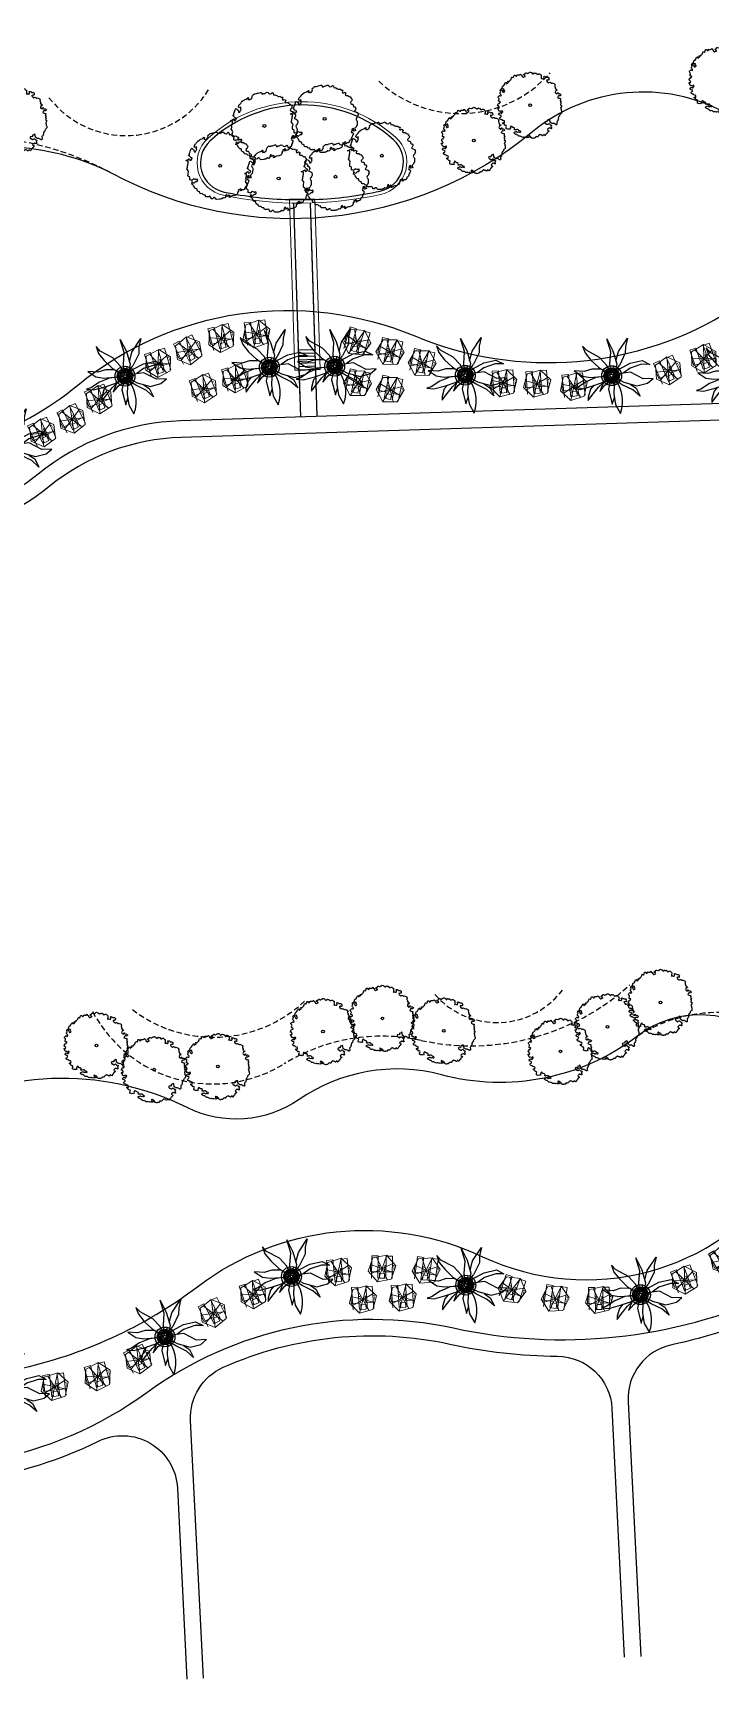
# Model space of a CAD drawing. Extents: x 309418 to 1212698, y 3438380 to 6877191.
# Drawn here: x 606362.2 to 606423.6, y 3438453.3 to 3438602.7 of the extents above; entities that cross this region are included whole.
import ezdxf

# ---------------------------------------------------------------- set-up
doc = ezdxf.new("R2010")
doc.units = 0
doc.header["$MEASUREMENT"] = 0
doc.set_wipeout_variables(frame=1)
doc.linetypes.add('DASHED', pattern=[0.75, 0.5, -0.25])
for name, color, linetype in [('Draft _ Lines', 20, 'Continuous'), ('DRAFT LINES', 32, 'Continuous'), ('DRAFT-LINES', 10, 'Continuous'), ('LA-FLOWERING-TREE', 221, 'Continuous'), ('LA-HARD-PAVE-HATCH-MARBLE-TYPE (PV - MT-BG-01-AN - RA- ∅ - 01)', 227, 'Continuous'), ('LA-HARD-PAVE-HATCH-WOOD-TYPE( PV - WO-DW-01-∅ - ∅-∅ - 04)', 17, 'Continuous'), ('LA-HARD-PAVE-LINE-01', 30, 'Continuous'), ('LA-LANDSCAPE BASE', 140, 'Continuous'), ('LA-PLNT-PALMS', 251, 'Continuous'), ('LA-PLNT-TREE-TRUNK', 52, 'Continuous'), ('Tree-Delonix regia', 71, 'Continuous')]:
    doc.layers.add(name, color=color, linetype=linetype)
for name, color, linetype, lineweight in [('HW-LA-SF-LOUNGE CHAIRS', 215, 'Continuous', 0), ('L-CON-SF-CABANA', 215, 'Continuous', 0), ('LA-HARD-WALL', 71, 'Continuous', 20)]:
    doc.layers.add(name, color=color, linetype=linetype, lineweight=lineweight)

# ---------------------------------------------------------------- blocks, each defined once
blk = doc.blocks.new('FTR-6')
blk.add_lwpolyline([(-2.44, -1.83), (-2.43, -1.75), (-2.41, -1.68), (-2.47, -1.62), (-2.65, -1.6), (-2.71, -1.51), (-2.66, -1.44), (-2.65, -1.36), (-2.62, -1.29), (-2.73, -1.25), (-2.79, -1.17), (-2.92, -1.05), (-2.89, -0.97), (-2.84, -0.9), (-2.91, -0.84), (-2.95, -0.76), (-2.94, -0.69), (-2.95, -0.61), (-3.03, -0.55), (-3.07, -0.46), (-3.05, -0.39), (-3, -0.32), (-3.04, -0.24), (-3.07, -0.16), (-3.06, -0.08), (-3, -0.01), (-2.97, 0.06), (-3.05, 0.15), (-3.06, 0.23), (-3.01, 0.3), (-2.99, 0.45), (-2.96, 0.52), (-2.97, 0.6), (-3, 0.68), (-2.84, 0.76), (-2.83, 0.84), (-2.81, 0.76), (-2.84, 0.68), (-2.77, 0.6), (-2.7, 0.59), (-2.61, 0.6), (-2.55, 0.57), (-2.48, 0.51), (-2.39, 0.52), (-2.31, 0.59), (-2.35, 0.67), (-2.44, 0.68), (-2.43, 0.76), (-2.52, 0.8), (-2.51, 0.87), (-2.59, 0.91), (-2.67, 0.89), (-2.74, 0.9), (-2.74, 0.98), (-2.81, 1.01), (-2.84, 1.09), (-2.77, 1.16), (-2.69, 1.23), (-2.67, 1.3), (-2.71, 1.39), (-2.68, 1.46), (-2.6, 1.52), (-2.54, 1.59), (-2.38, 1.68), (-2.34, 1.75), (-2.31, 1.97), (-2.24, 1.99), (-2.16, 2.03), (-2.1, 2.1), (-2.02, 2.14), (-1.94, 2.21), (-1.86, 2.25), (-1.78, 2.32), (-1.72, 2.38), (-1.8, 2.47), (-1.86, 2.53), (-1.77, 2.52), (-1.69, 2.48), (-1.51, 2.46), (-1.53, 2.36), (-1.57, 2.29), (-1.49, 2.25), (-1.42, 2.24), (-1.34, 2.26), (-1.26, 2.3), (-1.32, 2.38), (-1.32, 2.46), (-1.32, 2.54), (-1.3, 2.61), (-1.36, 2.67), (-1.21, 2.7), (-1.13, 2.77), (-1.06, 2.79), (-0.98, 2.83), (-0.89, 2.87), (-0.73, 2.95), (-0.66, 2.94), (-0.64, 2.86), (-0.65, 2.78), (-0.64, 2.71), (-0.73, 2.56), (-0.65, 2.48), (-0.57, 2.52), (-0.5, 2.53), (-0.43, 2.53), (-0.37, 2.67), (-0.3, 2.66), (-0.28, 2.74), (-0.41, 2.8), (-0.42, 2.88), (-0.26, 2.97), (-0.19, 2.98), (-0.12, 2.97), (-0.05, 2.99), (0.02, 2.98), (0.1, 3), (0.19, 3.01), (0.33, 2.99), (0.4, 2.96), (0.47, 2.95), (0.6, 2.88), (0.82, 2.85), (0.82, 2.77), (0.68, 2.74), (0.74, 2.68), (0.77, 2.6), (0.85, 2.59), (0.94, 2.55), (1.03, 2.59), (1.11, 2.61), (1.15, 2.68), (1.23, 2.7), (1.3, 2.69), (1.37, 2.7), (1.46, 2.69), (1.52, 2.63), (1.6, 2.57), (1.67, 2.54), (1.74, 2.48), (1.94, 2.37), (2, 2.31), (1.97, 2.24), (1.93, 2.17), (2.01, 2.11), (2.08, 2.1), (2.14, 2.04), (2.21, 2.01), (2.28, 2), (2.35, 1.96), (2.41, 1.88), (2.38, 1.8), (2.39, 1.73), (2.45, 1.64), (2.54, 1.6), (2.68, 1.59), (2.69, 1.51), (2.6, 1.37), (2.68, 1.3), (2.72, 1.22), (2.77, 1.06), (2.78, 0.98), (2.84, 0.92), (2.93, 0.86), (2.92, 0.79), (2.96, 0.7), (3.02, 0.62), (2.94, 0.58), (2.87, 0.56), (2.82, 0.47), (2.9, 0.4), (2.97, 0.4), (3.03, 0.29), (2.99, 0.21), (2.91, 0.22), (2.85, 0.15), (2.86, 0.08), (2.99, -0.04), (3, -0.2), (3.05, -0.28), (3.03, -0.43), (3.03, -0.51), (2.99, -0.58), (2.91, -0.62), (2.84, -0.64), (2.77, -0.63), (2.69, -0.65), (2.63, -0.74), (2.65, -0.82), (2.73, -0.91), (2.72, -0.98), (2.7, -1.06), (2.62, -1.07), (2.65, -1.15), (2.71, -1.24), (2.68, -1.31), (2.62, -1.38), (2.54, -1.42), (2.47, -1.44), (2.4, -1.43), (2.39, -1.5), (2.43, -1.58), (2.48, -1.74), (2.45, -1.82), (2.41, -1.89), (2.35, -1.96), (2.27, -1.97), (2.2, -2.02), (2.12, -2.03), (2.05, -2.02), (1.97, -2.06), (1.93, -2.13), (1.92, -2.21), (1.89, -2.28), (1.83, -2.35), (1.67, -2.49), (1.51, -2.57), (1.44, -2.58), (1.35, -2.57), (1.28, -2.59), (1.23, -2.66), (1.21, -2.73), (1.13, -2.77), (1.09, -2.69), (0.99, -2.63), (1.06, -2.59), (1.21, -2.55), (1.17, -2.47), (1.08, -2.44), (1.01, -2.48), (0.91, -2.54), (0.83, -2.56), (0.81, -2.63), (0.87, -2.69), (0.86, -2.77), (0.82, -2.84), (0.74, -2.85), (0.67, -2.89), (0.52, -2.93), (0.44, -2.99), (0.36, -3.03), (0.29, -3.02), (0.2, -2.99), (0.13, -3.03), (-0.02, -3.06), (-0.09, -3.05), (-0.15, -2.99), (-0.24, -2.96), (-0.31, -2.97), (-0.34, -2.89), (-0.27, -2.9), (-0.19, -2.89), (-0.18, -2.81), (-0.25, -2.78), (-0.39, -2.76), (-0.46, -2.72), (-0.45, -2.8), (-0.53, -2.82), (-0.59, -2.78), (-0.64, -2.85), (-0.72, -2.9), (-0.79, -2.91), (-0.86, -2.9), (-0.93, -2.87), (-1, -2.86), (-1.07, -2.82), (-1.13, -2.74), (-1.21, -2.7), (-1.28, -2.67), (-1.42, -2.65), (-1.49, -2.62), (-1.41, -2.57), (-1.34, -2.56), (-1.36, -2.45), (-1.52, -2.43), (-1.54, -2.35), (-1.47, -2.34), (-1.44, -2.26), (-1.51, -2.23), (-1.58, -2.25), (-1.64, -2.31), (-1.79, -2.35), (-1.86, -2.31), (-1.89, -2.23), (-2.03, -2.21), (-2.09, -2.18), (-2.16, -2.12), (-2.22, -2.09), (-2.42, -1.91), (-2.43, -1.88)], close=True)
blk.add_circle((0, 0), 0.13)
blk = doc.blocks.new('Lounge 1')
at = {"lineweight": 13, "extrusion": (0, 0, -1)}
blk.add_line((0.41, 1.44), (0.41, 0.86), dxfattribs=at)
blk.add_wipeout([(0.29, 0.86), (0.29, 0), (-0.29, 0), (-0.29, 0.86), (-0.41, 0.86), (-0.41, 1.44), (-0.29, 1.44), (-0.29, 2.03), (0.29, 2.03), (0.29, 1.44), (0.41, 1.44), (0.41, 0.86)])
at = {"extrusion": (0, 0, -1)}
for p, q in [((-0.29, 2.03), (-0.29, 0)), ((0.29, 2.03), (0.29, 0)), ((0.29, 0), (-0.29, 0))]:
    blk.add_line(p, q, dxfattribs=at)
at = {"lineweight": 13, "extrusion": (0, 0, -1)}
for p, q in [((-0.29, 1.44), (-0.41, 1.44)), ((-0.41, 1.44), (-0.41, 0.86)), ((-0.29, 0.86), (-0.41, 0.86)), ((0.41, 1.44), (0.29, 1.44)), ((0.41, 0.86), (0.29, 0.86))]:
    blk.add_line(p, q, dxfattribs=at)
blk.add_lwpolyline([(0.29, 1.44), (-0.29, 1.44)])
blk = doc.blocks.new('umbrella')
blk.add_lwpolyline([(-0.33, 1.24), (-1.23, 0.33), (-0.9, -0.9), (0.34, -1.23), (1.24, -0.33), (0.91, 0.91)], close=True)
for points in [[(1.07, 0.29), (-1.06, -0.28)], [(0.33, -1.23), (-0.33, 1.23)]]:
    blk.add_lwpolyline(points)
at = {"layer": 'L-CON-SF-CABANA', "extrusion": (0, 0, -1)}
for p, q in [((-0.99, 0.57), (1, -0.57)), ((0.57, 1), (-0.57, -0.99))]:
    blk.add_line(p, q, dxfattribs=at)
blk = doc.blocks.new('LA-SIDE TABLE-0')
at = {"layer": 'HW-LA-SF-LOUNGE CHAIRS'}
blk.add_lwpolyline([(-0.16, 0.16), (0.16, -0.16), (-0.15, -0.48), (-0.48, -0.17)], close=True, dxfattribs=at)
blk = doc.blocks.new('*U267')
at = {"layer": 'HW-LA-SF-LOUNGE CHAIRS', "rotation": 53.59484476601539}
blk.add_blockref('Lounge 1', (1.32, -0.16), dxfattribs=at)
blk.add_blockref('Lounge 1', (0.55, -1.21), dxfattribs=at)
at = {"rotation": 97.80511660515354}
blk.add_blockref('LA-SIDE TABLE-0', (-0.7, 0.52), dxfattribs=at)
at = {"layer": 'HW-LA-SF-LOUNGE CHAIRS', "rotation": 57.1038380438345}
blk.add_blockref('umbrella', (0.01, 0), dxfattribs=at)
blk = doc.blocks.new('*U268')
at = {"layer": 'HW-LA-SF-LOUNGE CHAIRS', "rotation": 51.35797309854113}
blk.add_blockref('Lounge 1', (1.31, -0.21), dxfattribs=at)
blk.add_blockref('Lounge 1', (0.5, -1.23), dxfattribs=at)
at = {"rotation": 95.5682449376793}
blk.add_blockref('LA-SIDE TABLE-0', (-0.68, 0.55), dxfattribs=at)
at = {"layer": 'HW-LA-SF-LOUNGE CHAIRS', "rotation": 54.86696637636026}
blk.add_blockref('umbrella', (0.01, 0), dxfattribs=at)
blk = doc.blocks.new('*U269')
at = {"layer": 'HW-LA-SF-LOUNGE CHAIRS', "rotation": 56.73435754728709}
blk.add_blockref('Lounge 1', (1.32, -0.09), dxfattribs=at)
blk.add_blockref('Lounge 1', (0.61, -1.18), dxfattribs=at)
at = {"rotation": 100.9446293864252}
blk.add_blockref('LA-SIDE TABLE-0', (-0.73, 0.48), dxfattribs=at)
at = {"layer": 'HW-LA-SF-LOUNGE CHAIRS', "rotation": 60.24335082510621}
blk.add_blockref('umbrella', (0.01, 0), dxfattribs=at)
blk = doc.blocks.new('*U270')
at = {"layer": 'HW-LA-SF-LOUNGE CHAIRS', "rotation": 61.66983736437344}
blk.add_blockref('Lounge 1', (1.33, 0.03), dxfattribs=at)
blk.add_blockref('Lounge 1', (0.71, -1.12), dxfattribs=at)
at = {"rotation": 105.8801092035116}
blk.add_blockref('LA-SIDE TABLE-0', (-0.77, 0.42), dxfattribs=at)
at = {"layer": 'HW-LA-SF-LOUNGE CHAIRS', "rotation": 65.17883064219255}
blk.add_blockref('umbrella', (0.01, 0), dxfattribs=at)
blk = doc.blocks.new('*U271')
at = {"layer": 'HW-LA-SF-LOUNGE CHAIRS', "rotation": 63.49016485202517}
blk.add_blockref('Lounge 1', (1.33, 0.07), dxfattribs=at)
blk.add_blockref('Lounge 1', (0.74, -1.1), dxfattribs=at)
at = {"rotation": 107.7004366911633}
blk.add_blockref('LA-SIDE TABLE-0', (-0.78, 0.39), dxfattribs=at)
at = {"layer": 'HW-LA-SF-LOUNGE CHAIRS', "rotation": 66.99915812984428}
blk.add_blockref('umbrella', (0.01, 0), dxfattribs=at)
blk = doc.blocks.new('*U273')
at = {"layer": 'HW-LA-SF-LOUNGE CHAIRS', "rotation": 61.23526839938717}
blk.add_blockref('Lounge 1', (1.33, 0.02), dxfattribs=at)
blk.add_blockref('Lounge 1', (0.7, -1.12), dxfattribs=at)
at = {"rotation": 105.4455402385253}
blk.add_blockref('LA-SIDE TABLE-0', (-0.77, 0.42), dxfattribs=at)
at = {"layer": 'HW-LA-SF-LOUNGE CHAIRS', "rotation": 64.7442616772063}
blk.add_blockref('umbrella', (0.01, 0), dxfattribs=at)
blk = doc.blocks.new('*U272')
at = {"layer": 'HW-LA-SF-LOUNGE CHAIRS', "rotation": 70.16762963516321}
blk.add_blockref('Lounge 1', (1.31, 0.22), dxfattribs=at)
blk.add_blockref('Lounge 1', (0.87, -1), dxfattribs=at)
at = {"rotation": 114.3779014743014}
blk.add_blockref('LA-SIDE TABLE-0', (-0.82, 0.3), dxfattribs=at)
at = {"layer": 'HW-LA-SF-LOUNGE CHAIRS', "rotation": 73.67662291298232}
blk.add_blockref('umbrella', (0.01, 0), dxfattribs=at)
blk = doc.blocks.new('*U274')
at = {"layer": 'HW-LA-SF-LOUNGE CHAIRS', "rotation": 56.74216392193667}
blk.add_blockref('Lounge 1', (1.32, -0.09), dxfattribs=at)
blk.add_blockref('Lounge 1', (0.61, -1.18), dxfattribs=at)
at = {"rotation": 100.9524357610748}
blk.add_blockref('LA-SIDE TABLE-0', (-0.73, 0.48), dxfattribs=at)
at = {"layer": 'HW-LA-SF-LOUNGE CHAIRS', "rotation": 60.25115719975578}
blk.add_blockref('umbrella', (0.01, 0), dxfattribs=at)
blk = doc.blocks.new('*U278')
at = {"layer": 'HW-LA-SF-LOUNGE CHAIRS', "rotation": 90.84850416268476}
blk.add_blockref('Lounge 1', (1.15, 0.67), dxfattribs=at)
blk.add_blockref('Lounge 1', (1.16, -0.63), dxfattribs=at)
at = {"rotation": 135.0587760018229}
blk.add_blockref('LA-SIDE TABLE-0', (-0.87, -0.01), dxfattribs=at)
at = {"layer": 'HW-LA-SF-LOUNGE CHAIRS', "rotation": 94.35749744050388}
blk.add_blockref('umbrella', (0.01, 0), dxfattribs=at)
blk = doc.blocks.new('*U277')
at = {"layer": 'HW-LA-SF-LOUNGE CHAIRS', "rotation": 90.88965004571286}
blk.add_blockref('Lounge 1', (1.15, 0.67), dxfattribs=at)
blk.add_blockref('Lounge 1', (1.17, -0.63), dxfattribs=at)
at = {"rotation": 135.099921884851}
blk.add_blockref('LA-SIDE TABLE-0', (-0.87, -0.01), dxfattribs=at)
at = {"layer": 'HW-LA-SF-LOUNGE CHAIRS', "rotation": 94.39864332353199}
blk.add_blockref('umbrella', (0.01, 0), dxfattribs=at)
blk = doc.blocks.new('*U275')
at = {"layer": 'HW-LA-SF-LOUNGE CHAIRS', "rotation": 95.20408757982135}
blk.add_blockref('Lounge 1', (1.09, 0.75), dxfattribs=at)
blk.add_blockref('Lounge 1', (1.21, -0.54), dxfattribs=at)
at = {"rotation": 139.4143594189595}
blk.add_blockref('LA-SIDE TABLE-0', (-0.87, -0.08), dxfattribs=at)
at = {"layer": 'HW-LA-SF-LOUNGE CHAIRS', "rotation": 98.71308085764045}
blk.add_blockref('umbrella', (0.01, 0), dxfattribs=at)
blk = doc.blocks.new('*U276')
at = {"layer": 'HW-LA-SF-LOUNGE CHAIRS', "rotation": 90.73919436699884}
blk.add_blockref('Lounge 1', (1.15, 0.67), dxfattribs=at)
blk.add_blockref('Lounge 1', (1.16, -0.63), dxfattribs=at)
at = {"rotation": 134.949466206137}
blk.add_blockref('LA-SIDE TABLE-0', (-0.87, -0.01), dxfattribs=at)
at = {"layer": 'HW-LA-SF-LOUNGE CHAIRS', "rotation": 94.24818764481796}
blk.add_blockref('umbrella', (0.01, 0), dxfattribs=at)
blk = doc.blocks.new('*U279')
at = {"layer": 'HW-LA-SF-LOUNGE CHAIRS', "rotation": 74.51047765988505}
blk.add_blockref('Lounge 1', (1.29, 0.32), dxfattribs=at)
blk.add_blockref('Lounge 1', (0.94, -0.93), dxfattribs=at)
at = {"rotation": 118.7207494990232}
blk.add_blockref('LA-SIDE TABLE-0', (-0.84, 0.24), dxfattribs=at)
at = {"layer": 'HW-LA-SF-LOUNGE CHAIRS', "rotation": 78.01947093770416}
blk.add_blockref('umbrella', (0.01, 0), dxfattribs=at)
blk = doc.blocks.new('*U280')
at = {"layer": 'HW-LA-SF-LOUNGE CHAIRS', "rotation": 74.49297196965416}
blk.add_blockref('Lounge 1', (1.29, 0.32), dxfattribs=at)
blk.add_blockref('Lounge 1', (0.94, -0.93), dxfattribs=at)
at = {"rotation": 118.7032438087923}
blk.add_blockref('LA-SIDE TABLE-0', (-0.84, 0.24), dxfattribs=at)
at = {"layer": 'HW-LA-SF-LOUNGE CHAIRS', "rotation": 78.0019652474733}
blk.add_blockref('umbrella', (0.01, 0), dxfattribs=at)
blk = doc.blocks.new('*U281')
at = {"layer": 'HW-LA-SF-LOUNGE CHAIRS', "rotation": 72.35364829231426}
blk.add_blockref('Lounge 1', (1.3, 0.27), dxfattribs=at)
blk.add_blockref('Lounge 1', (0.9, -0.97), dxfattribs=at)
at = {"rotation": 116.5639201314524}
blk.add_blockref('LA-SIDE TABLE-0', (-0.83, 0.27), dxfattribs=at)
at = {"layer": 'HW-LA-SF-LOUNGE CHAIRS', "rotation": 75.86264157013336}
blk.add_blockref('umbrella', (0.01, 0), dxfattribs=at)
blk = doc.blocks.new('*U282')
at = {"layer": 'HW-LA-SF-LOUNGE CHAIRS', "rotation": 54.92081497302355}
blk.add_blockref('Lounge 1', (1.32, -0.13), dxfattribs=at)
blk.add_blockref('Lounge 1', (0.57, -1.19), dxfattribs=at)
at = {"rotation": 99.13108681216171}
blk.add_blockref('LA-SIDE TABLE-0', (-0.71, 0.5), dxfattribs=at)
at = {"layer": 'HW-LA-SF-LOUNGE CHAIRS', "rotation": 58.42980825084265}
blk.add_blockref('umbrella', (0.01, 0), dxfattribs=at)
blk = doc.blocks.new('*U283')
at = {"layer": 'HW-LA-SF-LOUNGE CHAIRS', "rotation": 58.98368453083779}
blk.add_blockref('Lounge 1', (1.33, -0.04), dxfattribs=at)
blk.add_blockref('Lounge 1', (0.66, -1.15), dxfattribs=at)
at = {"rotation": 103.1939563699759}
blk.add_blockref('LA-SIDE TABLE-0', (-0.75, 0.45), dxfattribs=at)
at = {"layer": 'HW-LA-SF-LOUNGE CHAIRS', "rotation": 62.49267780865689}
blk.add_blockref('umbrella', (0.01, 0), dxfattribs=at)
blk = doc.blocks.new('*U253')
at = {"layer": 'HW-LA-SF-LOUNGE CHAIRS', "rotation": 8.89083645839264}
blk.add_blockref('Lounge 1', (0.82, -1.04), dxfattribs=at)
blk.add_blockref('Lounge 1', (-0.46, -1.24), dxfattribs=at)
at = {"rotation": 53.10110829753086}
blk.add_blockref('LA-SIDE TABLE-0', (-0.13, 0.86), dxfattribs=at)
at = {"layer": 'HW-LA-SF-LOUNGE CHAIRS', "rotation": 12.3998297362118}
blk.add_blockref('umbrella', (0, -0.01), dxfattribs=at)
blk = doc.blocks.new('*U254')
at = {"layer": 'HW-LA-SF-LOUNGE CHAIRS', "rotation": 65.03152028194384}
blk.add_blockref('Lounge 1', (1.32, 0.1), dxfattribs=at)
blk.add_blockref('Lounge 1', (0.77, -1.08), dxfattribs=at)
at = {"rotation": 109.2417921210821}
blk.add_blockref('LA-SIDE TABLE-0', (-0.79, 0.37), dxfattribs=at)
at = {"layer": 'HW-LA-SF-LOUNGE CHAIRS', "rotation": 68.54051355976301}
blk.add_blockref('umbrella', (0.01, 0), dxfattribs=at)
blk = doc.blocks.new('GH-B-LA-PL-PALM')
for p, q in [((-1.52, 2.96), (-2.17, 3.08)), ((-2.17, 3.08), (-1.58, 2.41)), ((-2.81, 1.3), (-2.97, 2.05)), ((-2.97, 2.05), (-2.51, 1.47)), ((-1.58, 2.41), (-1.32, 1.14)), ((-0.72, 2.37), (-1.52, 2.96)), ((-0.23, 1.23), (-0.72, 2.37)), ((-1.93, 0.6), (-2.81, 1.3)), ((-2.51, 1.47), (-1.59, 0.88)), ((-0.95, 0.18), (-1.93, 0.6)), ((-1.59, 0.88), (-0.85, 0.68)), ((-1.32, 1.14), (-0.65, 0.5)), ((-0.95, 0.18), (-0.12, 0.02)), ((-0.65, 0.5), (-0.1, 0.08)), ((-0.02, 0.12), (-0.23, 1.23)), ((-0.58, -0.03), (-1.17, -0.04)), ((0.21, -1.18), (0.66, -1.76)), ((0.66, -1.76), (1.27, -2.16)), ((1.27, -2.16), (1.78, -2.91))]:
    blk.add_line(p, q)
for points in [[(-0.45, 1.81), (-0.5, 2.44), (-0.17, 3.19), (-0.21, 2.32), (0.03, 1.27), (0.11, 0.61)], [(0.07, 0.1), (0.54, 0.73), (1.15, 1.18), (1.81, 1.9), (2.16, 2.78)], [(0.11, 0.05), (1.13, 0.55), (1.98, 1.67), (1.39, 1.44)], [(-0.09, -0.09), (-0.72, -0.77), (-1.64, -1.41), (-2.33, -2.43), (-1.83, -1.32), (-1.13, -0.32), (-0.48, 0.02), (-0.12, 0.01)], [(0.48, -0.06), (1.07, -0.17), (1.8, 0.07), (1.06, 0.08), (0.46, 0.22)], [(-1.27, -0.52), (-2.1, -0.89), (-3.56, -1.03), (-2.85, -0.69), (-2.36, -0.31), (-1.17, -0.04)], [(-0.06, -0.11), (-0.46, -0.92), (-0.6, -1.89), (-0.36, -3.18), (-0.44, -3.73), (-0.09, -3.17), (0.08, -2.35), (0.16, -1.36), (0.01, -0.12)], [(0.09, -0.09), (1.02, -1), (1.88, -1.46), (2.77, -1.75), (3.11, -1.98), (2.76, -1.44), (1.87, -0.8), (1.08, -0.3), (0.55, -0.09), (0.12, -0.02)], [(1.78, -2.91), (1.7, -2.02), (1.33, -1.39), (0.68, -0.7)], [(1.68, -0.7), (2.16, -0.71), (2.84, -0.43), (3.08, -0.23), (2.52, -0.26), (1.55, -0.26), (0.97, -0.19)]]:
    blk.add_lwpolyline(points)
blk.add_arc((3.17, -0.24), 3.18, 108.5551, 173.4273)
at = {"layer": 'LA-PLNT-TREE-TRUNK'}
blk.add_circle((0, 0), 0.131, dxfattribs=at)
blk = doc.blocks.new('GH-B-LA-HD-FURN-Tree-Pit-140-C2')
blk.add_wipeout([(-0.29, 0.64), (-0.33, 0.62), (-0.37, 0.59), (-0.46, 0.52), (-0.51, 0.48), (-0.55, 0.44), (-0.57, 0.41), (-0.59, 0.37), (-0.61, 0.34), (-0.64, 0.28), (-0.66, 0.22), (-0.68, 0.15), (-0.69, 0.11), (-0.7, 0.05), (-0.7, 0.01), (-0.7, -0.02), (-0.7, -0.07), (-0.68, -0.15), (-0.66, -0.24), (-0.63, -0.3), (-0.61, -0.35), (-0.58, -0.4), (-0.52, -0.47), (-0.43, -0.55), (-0.38, -0.59), (-0.31, -0.63), (-0.19, -0.67), (-0.14, -0.69), (-0.03, -0.7), (0.03, -0.7), (0.16, -0.68), (0.23, -0.66), (0.29, -0.64), (0.41, -0.57), (0.47, -0.52), (0.52, -0.47), (0.57, -0.41), (0.61, -0.35), (0.66, -0.23), (0.68, -0.17), (0.7, -0.08), (0.7, 0.03), (0.67, 0.19), (0.65, 0.26), (0.62, 0.33), (0.58, 0.4), (0.53, 0.46), (0.47, 0.52), (0.41, 0.56), (0.34, 0.61), (0.28, 0.64), (0.23, 0.66), (0.18, 0.68), (0.14, 0.69), (0.1, 0.69), (0.05, 0.7), (0, 0.7), (-0.03, 0.7), (-0.07, 0.7), (-0.1, 0.69), (-0.12, 0.69), (-0.19, 0.67)])
at = {"linetype": 'Continuous', "ltscale": 7}
blk.add_circle((0, 0), 0.7, dxfattribs=at)
for centre, radius in [((0, 0), 0.7), ((-0.59, 0.01, 0), 0.0312), ((-0.53, 0.22, 0), 0.0751), ((-0.54, 0.34, 0), 0.0312), ((-0.48, 0.39, 0), 0.0312), ((-0.44, 0.12, 0), 0.0312), ((-0.39, 0.28, 0), 0.0744), ((-0.43, -0.01, 0), 0.0312), ((-0.38, 0.43, 0), 0.0489), ((-0.34, 0.54, 0), 0.0489), ((-0.32, 0.36, 0), 0.0312), ((-0.32, 0.19, 0), 0.0312), ((-0.22, 0.25, 0), 0.0751), ((-0.2, 0.44, 0), 0.0864), ((-0.24, 0.57, 0), 0.0312), ((-0.11, 0.62, 0), 0.0312), ((-0.07, 0.53, 0), 0.0489), ((-0.05, 0.39, 0), 0.0751), ((0.02, 0.56, 0), 0.0312), ((0.09, 0.49, 0), 0.0489), ((0.07, 0.4, 0), 0.0312), ((0.16, 0.33, 0), 0.0312), ((0.23, 0.42, 0), 0.0751), ((0.22, 0.24, 0), 0.0744), ((0.25, 0.56, 0), 0.0312), ((0.34, -0.05, 0), 0.0744), ((0.33, 0.52, 0), 0.0489), ((0.31, 0.19, 0), 0.0312), ((0.34, 0.1, 0), 0.0489), ((0.39, 0.28, 0), 0.0744), ((0.4, 0.43, 0), 0.0489), ((0.5, 0.1, 0), 0.0751), ((0.5, -0.07, 0), 0.0751), ((0.48, 0.35, 0), 0.0312), ((0.55, 0.25, 0), 0.0751), ((0.6, 0.14, 0), 0.0312), ((-0.66, -0.03, 0), 0.0312), ((-0.6, -0.14, 0), 0.0744), ((-0.52, -0.05, 0), 0.0312), ((-0.51, -0.18, 0), 0.0312), ((-0.51, -0.41, 0), 0.0312), ((-0.43, -0.17, 0), 0.0312), ((-0.41, -0.37, 0), 0.0489), ((-0.39, -0.27, 0), 0.0489), ((-0.33, -0.12, 0), 0.0744), ((-0.34, -0.44, 0), 0.0312), ((-0.29, -0.24, 0), 0.0489), ((-0.23, -0.36, 0), 0.0864), ((-0.25, -0.55, 0), 0.0751), ((-0.21, -0.16, 0), 0.0312), ((-0.17, -0.63, 0), 0.0312), ((-0.14, -0.5, 0), 0.0312), ((-0.11, -0.28, 0), 0.0489), ((-0.09, -0.56, 0), 0.0489), ((0.04, -0.57, 0), 0.0751), ((0.03, -0.32, 0), 0.0489), ((0.01, -0.47, 0), 0.0312), ((0.01, -0.67, 0), 0.0312), ((0.05, -0.4, 0), 0.0312), ((0.11, -0.24, 0), 0.0489), ((0.2, -0.38, 0), 0.0751), ((0.2, -0.56, 0), 0.0744), ((0.18, -0.17, 0), 0.0312), ((0.21, -0.25, 0), 0.0489), ((0.25, -0.16, 0), 0.0312), ((0.27, -0.48, 0), 0.0312), ((0.35, -0.26, 0), 0.0489), ((0.37, -0.37, 0), 0.0489), ((0.38, -0.15, 0), 0.0312), ((0.46, -0.26, 0), 0.0312), ((0.45, -0.45, 0), 0.0312), ((0.52, -0.18, 0), 0.0312)]:
    blk.add_circle(centre, radius)
for centre, radius, start, end in [((-0.74, 0.07, 0), 0.0751, 300.57, 48.1319), ((-0.67, 0.15, 0), 0.0312, 228.2509, 106.0031), ((-0.7, 0.26, 0), 0.0489, 338.9516, 340.5973), ((-0.62, 0.29, 0), 0.0312, 212.387, 96.9329), ((-0.53, 0.49, 0), 0.0744, 249.8969, 24.4462), ((-0.14, 0.71, 0), 0.0489, 225.1336, 337.319), ((0.05, 0.68, 0), 0.0744, 161.2962, 9.7321), ((0.23, 0.64, 0), 0.0312, 117.3619, 23.3792), ((0.49, 0.53, 0), 0.0312, 191.312, 263.5273), ((0.57, 0.44, 0), 0.0864, 143.8673, 290.7577), ((0.68, 0.07, 0), 0.0751, 82.3722, 288.9673), ((-0.68, -0.26, 0), 0.0489, 330.5544, 70.9052), ((-0.56, -0.31, 0), 0.0744, 243.0468, 174.7374), ((-0.57, -0.46, 0), 0.0312, 13.6332, 63.9215), ((-0.41, -0.52, 0), 0.0744, 297.5976, 166.1329), ((-0.35, -0.61, 0), 0.0312, 335.7961, 145.3358), ((-0.13, -0.73, 0), 0.0751, 29.1719, 131.3472), ((0.15, -0.71, 0), 0.0751, 33.568, 169.5874), ((0.36, -0.52, 0), 0.0744, 340.2974, 269.335), ((0.53, -0.55, 0), 0.0751, 97.2335, 170.6742), ((0.55, -0.36, 0), 0.0864, 29.6959, 262.8687), ((0.66, -0.08, 0), 0.0489, 40.7628, 304.861), ((0.67, -0.26, 0), 0.0489, 95.6985, 221.7485), ((0.66, -0.17, 0), 0.0312, 47.4763, 284.0739), ((0.73, -0.03, 0), 0.0312, 164.2255, 190.993)]:
    blk.add_arc(centre, radius, start, end)
blk = doc.blocks.new('P200')
blk.add_lwpolyline([(0, -0.1), (0, 0.1)])
blk = doc.blocks.new('COARSE GRAVEL')
blk.add_wipeout([(0.68, 0.59), (0.69, 0.57), (0.69, 0.57), (0.73, 0.53), (0.76, 0.48), (0.79, 0.42), (0.81, 0.39), (0.83, 0.35), (0.85, 0.3), (0.87, 0.24), (0.88, 0.17), (0.89, 0.11), (0.9, 0.04), (0.9, -0.02), (0.9, -0.07), (0.89, -0.12), (0.88, -0.19), (0.87, -0.24), (0.85, -0.3), (0.82, -0.37), (0.79, -0.43), (0.76, -0.49), (0.72, -0.54), (0.68, -0.59), (0.64, -0.63), (0.61, -0.67), (0.58, -0.69), (0.53, -0.73), (0.48, -0.76), (0.44, -0.78), (0.4, -0.8), (0.37, -0.82), (0.31, -0.85), (0.25, -0.86), (0.15, -0.89), (0.09, -0.9), (0.02, -0.9), (-0.06, -0.9), (-0.18, -0.88), (-0.24, -0.87), (-0.29, -0.85), (-0.36, -0.83), (-0.43, -0.79), (-0.46, -0.77), (-0.53, -0.73), (-0.57, -0.7), (-0.62, -0.66), (-0.68, -0.59), (-0.71, -0.55), (-0.75, -0.5), (-0.79, -0.43), (-0.83, -0.34), (-0.87, -0.25), (-0.89, -0.14), (-0.9, -0.04), (-0.9, 0.08), (-0.88, 0.19), (-0.86, 0.28), (-0.84, 0.33), (-0.81, 0.39), (-0.78, 0.45), (-0.74, 0.51), (-0.7, 0.56), (-0.65, 0.62), (-0.59, 0.68), (-0.49, 0.75), (-0.4, 0.81), (-0.33, 0.84), (-0.19, 0.88), (-0.11, 0.89), (0.01, 0.9), (0.09, 0.9), (0.2, 0.88), (0.25, 0.86), (0.35, 0.83), (0.41, 0.8), (0.42, 0.79), (0.47, 0.77), (0.49, 0.76), (0.52, 0.73), (0.56, 0.71), (0.62, 0.66), (0.65, 0.62)])
at = {"rotation": 45.00000000604048}
blk.add_blockref('GH-B-LA-HD-FURN-Tree-Pit-140-C2', (0, 0), dxfattribs=at)
at = {"layer": 'LA-HARD-PAVE-HATCH-WOOD-TYPE( PV - WO-DW-01-∅ - ∅-∅ - 04)'}
blk.add_circle((0, 0), 0.9, dxfattribs=at)
at = {"layer": 'LA-HARD-PAVE-LINE-01'}
blk.add_circle((0, 0), 0.7, dxfattribs=at)
at = {"layer": 'LA-HARD-PAVE-HATCH-WOOD-TYPE( PV - WO-DW-01-∅ - ∅-∅ - 04)'}
for p, rotation in [((-0.8, 0.01), 269.0493109383438), ((-0.64, 0.48), 233.239448750675), ((-0.24, 0.76), 197.4295865630063), ((0.25, 0.76), 161.6197243753375), ((0.65, 0.47), 125.8098621876688), ((-0.66, -0.46), 304.8591731260126), ((-0.26, -0.75), 340.6690353136814), ((0.23, -0.77), 16.47889750135008), ((0.63, -0.49), 52.28875968901892), ((0.8, -0.03), 88.09862187668766)]:
    blk.add_blockref('P200', p, dxfattribs=dict(at, rotation=rotation))
blk = doc.blocks.new('Delonix regia')
at = {"linetype": 'Continuous'}
blk.add_lwpolyline([(2.75, -0.53), (2.74, -0.57), (2.72, -0.62), (2.66, -0.6), (2.67, -0.65), (2.68, -0.7), (2.66, -0.73), (2.62, -0.79), (2.68, -0.8), (2.67, -0.87), (2.6, -0.87), (2.57, -0.83), (2.51, -0.8), (2.5, -0.85), (2.46, -0.86), (2.4, -0.88), (2.36, -0.93), (2.39, -0.97), (2.39, -1.03), (2.36, -1.09), (2.41, -1.09), (2.46, -1.06), (2.51, -1.06), (2.55, -1.08), (2.55, -1.08), (2.55, -1.08), (2.49, -1.11), (2.51, -1.19), (2.54, -1.22), (2.58, -1.25), (2.59, -1.29), (2.6, -1.35), (2.6, -1.44), (2.55, -1.44), (2.51, -1.42), (2.47, -1.43), (2.42, -1.36), (2.39, -1.32), (2.32, -1.31), (2.25, -1.34), (2.2, -1.35), (2.21, -1.39), (2.24, -1.48), (2.27, -1.55), (2.3, -1.59), (2.31, -1.63), (2.27, -1.65), (2.23, -1.68), (2.19, -1.7), (2.15, -1.74), (2.17, -1.81), (2.1, -1.84), (2.04, -1.82), (2.02, -1.86), (2.04, -1.9), (2, -1.94), (1.96, -1.97), (1.91, -1.99), (1.87, -2.01), (1.9, -2.1), (1.89, -2.14), (1.83, -2.17), (1.71, -2.19), (1.66, -2.21), (1.63, -2.3), (1.6, -2.34), (1.56, -2.37), (1.55, -2.42), (1.5, -2.48), (1.42, -2.56), (1.38, -2.58), (1.3, -2.57), (1.23, -2.56), (1.18, -2.57), (1.12, -2.6), (1.07, -2.63), (1.02, -2.61), (0.97, -2.61), (0.93, -2.64), (0.88, -2.64), (0.85, -2.68), (0.83, -2.72), (0.74, -2.76), (0.7, -2.77), (0.65, -2.8), (0.58, -2.78), (0.53, -2.79), (0.43, -2.89), (0.38, -2.95), (0.34, -2.96), (0.3, -2.95), (0.27, -2.91), (0.28, -2.86), (0.27, -2.82), (0.25, -2.75), (0.23, -2.69), (0.2, -2.65), (0.16, -2.63), (0.13, -2.58), (0.11, -2.54), (0.12, -2.49), (0.13, -2.44), (0.09, -2.41), (0.09, -2.36), (0.13, -2.35), (0.15, -2.3), (0.19, -2.25), (0.24, -2.23), (0.26, -2.19), (0.24, -2.13), (0.18, -2.13), (0.13, -2.11), (0.11, -2.07), (0.05, -2.08), (0, -2.11), (-0.04, -2.14), (-0.08, -2.12), (-0.11, -2.06), (-0.18, -2.02), (-0.23, -2.02), (-0.28, -2.08), (-0.29, -2.13), (-0.28, -2.17), (-0.24, -2.2), (-0.26, -2.24), (-0.24, -2.33), (-0.19, -2.36), (-0.15, -2.37), (-0.1, -2.38), (-0.06, -2.4), (-0.06, -2.44), (-0.07, -2.49), (-0.08, -2.54), (-0.05, -2.58), (-0.04, -2.63), (-0.03, -2.67), (-0.06, -2.71), (-0.11, -2.69), (-0.16, -2.71), (-0.17, -2.75), (-0.2, -2.79), (-0.21, -2.83), (-0.25, -2.86), (-0.29, -2.85), (-0.29, -2.8), (-0.32, -2.75), (-0.33, -2.71), (-0.35, -2.66), (-0.39, -2.66), (-0.44, -2.66), (-0.53, -2.64), (-0.58, -2.66), (-0.58, -2.76), (-0.57, -2.82), (-0.63, -2.86), (-0.73, -2.84), (-0.79, -2.82), (-0.84, -2.85), (-0.88, -2.86), (-0.93, -2.84), (-1.07, -2.87), (-1.12, -2.88), (-1.12, -2.83), (-1.1, -2.79), (-1.12, -2.73), (-1.18, -2.72), (-1.27, -2.73), (-1.29, -2.69), (-1.28, -2.64), (-1.31, -2.6), (-1.31, -2.55), (-1.34, -2.52), (-1.36, -2.48), (-1.38, -2.44), (-1.43, -2.43), (-1.47, -2.44), (-1.52, -2.42), (-1.6, -2.44), (-1.65, -2.45), (-1.69, -2.42), (-1.69, -2.37), (-1.76, -2.33), (-1.76, -2.33), (-1.81, -2.31), (-1.84, -2.34), (-1.89, -2.33), (-1.93, -2.31), (-1.97, -2.27), (-1.99, -2.24), (-2.04, -2.23), (-2.07, -2.19), (-2.09, -2.14), (-2.11, -2.09), (-2.14, -2.02), (-2.09, -1.99), (-2.06, -1.97), (-2.08, -1.93), (-2.09, -1.87), (-2.07, -1.83), (-2.05, -1.79), (-2.1, -1.78), (-2.11, -1.73), (-2.1, -1.67), (-2.18, -1.67), (-2.21, -1.71), (-2.23, -1.76), (-2.19, -1.86), (-2.2, -1.91), (-2.25, -1.89), (-2.28, -1.85), (-2.32, -1.82), (-2.37, -1.79), (-2.41, -1.7), (-2.44, -1.66), (-2.48, -1.65), (-2.51, -1.56), (-2.53, -1.51), (-2.59, -1.5), (-2.63, -1.43), (-2.64, -1.35), (-2.66, -1.28), (-2.68, -1.23), (-2.74, -1.18), (-2.77, -1.14), (-2.77, -1.1), (-2.76, -1.02), (-2.78, -0.93), (-2.78, -0.89), (-2.81, -0.85), (-2.83, -0.79), (-2.85, -0.73), (-2.86, -0.69), (-2.85, -0.64), (-2.81, -0.61), (-2.77, -0.6), (-2.72, -0.63), (-2.68, -0.65), (-2.64, -0.67), (-2.59, -0.69), (-2.59, -0.73), (-2.57, -0.8), (-2.56, -0.85), (-2.51, -0.85), (-2.47, -0.87), (-2.44, -0.94), (-2.4, -1), (-2.35, -0.99), (-2.34, -0.94), (-2.37, -0.86), (-2.39, -0.8), (-2.37, -0.76), (-2.38, -0.71), (-2.4, -0.66), (-2.43, -0.63), (-2.46, -0.59), (-2.51, -0.57), (-2.54, -0.52), (-2.58, -0.5), (-2.61, -0.46), (-2.56, -0.42), (-2.51, -0.39), (-2.48, -0.36), (-2.51, -0.27), (-2.55, -0.21), (-2.57, -0.18), (-2.54, -0.15), (-2.56, -0.1), (-2.55, -0.06), (-2.55, -0.01), (-2.6, 0), (-2.66, 0), (-2.69, -0.04), (-2.73, -0.03), (-2.77, -0.08), (-2.79, -0.13), (-2.85, -0.14), (-2.89, -0.06), (-2.92, -0.03), (-2.98, 0.02), (-3.02, 0.1), (-3.04, 0.18), (-3, 0.22), (-2.91, 0.27), (-2.84, 0.3), (-2.83, 0.35), (-2.86, 0.42), (-2.9, 0.44), (-2.89, 0.48), (-2.87, 0.52), (-2.88, 0.57), (-2.88, 0.57), (-2.87, 0.62), (-2.88, 0.66), (-2.89, 0.7), (-2.85, 0.73), (-2.81, 0.73), (-2.78, 0.67), (-2.76, 0.63), (-2.7, 0.68), (-2.66, 0.7), (-2.63, 0.76), (-2.64, 0.81), (-2.67, 0.83), (-2.7, 0.91), (-2.69, 0.95), (-2.7, 1), (-2.73, 1.05), (-2.75, 1.1), (-2.77, 1.15), (-2.75, 1.22), (-2.69, 1.26), (-2.65, 1.25), (-2.6, 1.23), (-2.54, 1.24), (-2.49, 1.27), (-2.48, 1.31), (-2.5, 1.38), (-2.52, 1.43), (-2.54, 1.47), (-2.54, 1.55), (-2.48, 1.58), (-2.44, 1.57), (-2.4, 1.57), (-2.35, 1.57), (-2.34, 1.52), (-2.33, 1.48), (-2.31, 1.43), (-2.29, 1.39), (-2.22, 1.43), (-2.17, 1.46), (-2.14, 1.4), (-2.08, 1.48), (-2.1, 1.53), (-2.19, 1.54), (-2.23, 1.55), (-2.22, 1.62), (-2.27, 1.66), (-2.29, 1.71), (-2.3, 1.76), (-2.28, 1.8), (-2.24, 1.83), (-2.22, 1.91), (-2.24, 1.98), (-2.17, 1.98), (-2.12, 1.93), (-2.08, 1.9), (-2.02, 1.94), (-2.02, 2), (-1.98, 2.04), (-1.99, 2.08), (-2.01, 2.12), (-2.04, 2.16), (-1.99, 2.17), (-1.94, 2.18), (-1.9, 2.21), (-1.83, 2.23), (-1.79, 2.21), (-1.78, 2.16), (-1.7, 2.17), (-1.66, 2.16), (-1.61, 2.18), (-1.61, 2.23), (-1.64, 2.26), (-1.64, 2.26), (-1.67, 2.29), (-1.66, 2.34), (-1.6, 2.41), (-1.54, 2.42), (-1.5, 2.44), (-1.47, 2.49), (-1.46, 2.57), (-1.45, 2.62), (-1.4, 2.66), (-1.36, 2.65), (-1.31, 2.65), (-1.27, 2.65), (-1.22, 2.65), (-1.22, 2.6), (-1.23, 2.56), (-1.18, 2.55), (-1.16, 2.52), (-1.08, 2.56), (-1.08, 2.61), (-1.07, 2.65), (-1.07, 2.7), (-1.02, 2.77), (-0.94, 2.8), (-0.9, 2.8), (-0.86, 2.87), (-0.85, 2.92), (-0.78, 2.94), (-0.73, 2.96), (-0.71, 2.91), (-0.75, 2.82), (-0.74, 2.78), (-0.75, 2.73), (-0.78, 2.67), (-0.8, 2.62), (-0.77, 2.57), (-0.73, 2.57), (-0.69, 2.54), (-0.62, 2.56), (-0.61, 2.61), (-0.64, 2.64), (-0.61, 2.69), (-0.56, 2.7), (-0.53, 2.74), (-0.55, 2.79), (-0.61, 2.8), (-0.61, 2.85), (-0.64, 2.88), (-0.59, 2.93), (-0.54, 2.95), (-0.47, 2.98), (-0.43, 3), (-0.38, 3.01), (-0.34, 2.99), (-0.3, 2.97), (-0.2, 2.99), (-0.13, 3.01), (-0.08, 3.03), (-0.03, 3.04), (0.02, 3.01), (0.06, 3), (0.07, 2.95), (0.01, 2.91), (-0.04, 2.89), (0.01, 2.89), (0.05, 2.91), (0.08, 2.87), (0.14, 2.86), (0.19, 2.85), (0.22, 2.88), (0.19, 2.91), (0.24, 2.95), (0.28, 2.92), (0.33, 2.85), (0.42, 2.88), (0.48, 2.88), (0.52, 2.86), (0.6, 2.88), (0.66, 2.91), (0.71, 2.93), (0.76, 2.94), (0.79, 2.87), (0.78, 2.82), (0.87, 2.84), (0.94, 2.87), (1, 2.9), (1.04, 2.91), (1.08, 2.86), (1.1, 2.81), (1.08, 2.77), (1.06, 2.72), (1.11, 2.7), (1.15, 2.68), (1.21, 2.71), (1.25, 2.73), (1.27, 2.68), (1.3, 2.65), (1.33, 2.62), (1.33, 2.62), (1.36, 2.58), (1.4, 2.55), (1.45, 2.56), (1.5, 2.55), (1.49, 2.51), (1.46, 2.48), (1.49, 2.39), (1.48, 2.34), (1.43, 2.32), (1.44, 2.23), (1.44, 2.18), (1.47, 2.15), (1.54, 2.14), (1.58, 2.12), (1.61, 2.08), (1.65, 2.11), (1.64, 2.18), (1.62, 2.23), (1.63, 2.28), (1.66, 2.31), (1.7, 2.3), (1.74, 2.27), (1.79, 2.25), (1.82, 2.28), (1.88, 2.28), (1.92, 2.24), (1.96, 2.14), (1.98, 2.1), (2.03, 2.1), (2.08, 2.08), (2.12, 2.05), (2.16, 2.06), (2.21, 2.04), (2.23, 1.99), (2.25, 1.94), (2.27, 1.9), (2.28, 1.85), (2.26, 1.81), (2.25, 1.76), (2.29, 1.73), (2.33, 1.7), (2.37, 1.72), (2.42, 1.72), (2.43, 1.68), (2.42, 1.63), (2.47, 1.61), (2.51, 1.58), (2.51, 1.54), (2.48, 1.45), (2.5, 1.41), (2.54, 1.38), (2.58, 1.35), (2.63, 1.34), (2.67, 1.3), (2.68, 1.25), (2.67, 1.2), (2.67, 1.15), (2.7, 1.12), (2.64, 1.05), (2.54, 0.96), (2.47, 0.91), (2.43, 0.89), (2.48, 0.86), (2.52, 0.83), (2.55, 0.76), (2.57, 0.72), (2.6, 0.69), (2.68, 0.72), (2.73, 0.76), (2.73, 0.81), (2.77, 0.84), (2.81, 0.82), (2.84, 0.76), (2.87, 0.68), (2.86, 0.63), (2.94, 0.55), (2.97, 0.52), (2.96, 0.41), (2.93, 0.37), (2.89, 0.35), (2.86, 0.31), (2.81, 0.3), (2.79, 0.35), (2.74, 0.38), (2.7, 0.4), (2.68, 0.44), (2.65, 0.39), (2.64, 0.34), (2.6, 0.32), (2.63, 0.27), (2.63, 0.22), (2.61, 0.17), (2.65, 0.14), (2.69, 0.12), (2.74, 0.11), (2.77, 0.05), (2.77, 0), (2.77, -0.05), (2.8, -0.08), (2.85, -0.1), (2.87, -0.16), (2.91, -0.28), (2.93, -0.32), (2.9, -0.36), (2.89, -0.41), (2.84, -0.44), (2.8, -0.45), (2.77, -0.49)], close=True, dxfattribs=at)
blk.add_circle((0, 0), 0.122, dxfattribs=at)

msp = doc.modelspace()

# ---------------------------------------------------------------- linework, layer by layer
at = {"layer": 'Draft _ Lines', "color": 114, "linetype": 'DASHED', "true_color": 0x139b48}
for points in [[(606393.61077, 3438598.30871, 0.424484518), (606409.16324, 3438599.08374, -2.475145437)], [(606363.69795, 3438596.81807, 0.52406307), (606378.16757, 3438597.53914, -3.202237472)], [(606369.37447, 3438589.97181, 0.385316703), (606333.1655, 3438581.06788, 0.433028737), (606339.12435, 3438557.45738, 0.258686667)], [(606416.3801, 3438516.3148, -0.242401777), (606397.45301, 3438511.26636, 0.19426927), (606385.03724, 3438509.15055, -0.433777775), (606367.6551, 3438513.8867, -3107914003.365825176)], [(606398.69077, 3438515.43329, 0.482325691), (606410.40446, 3438516.01702, -2.863432984)], [(606371.26923, 3438514.0668, 0.368630762), (606386.90257, 3438514.84585, -2.167718477)], [(606417.09061, 3438511.67738, -0.891571254), (606434.28228, 3438490.23029, -17520548611.503398895)]]:
    msp.add_lwpolyline(points, format="xyb", dxfattribs=at)
at = {"layer": 'DRAFT LINES', "color": 4}
msp.add_lwpolyline([(606369.37447, 3438589.97181, 0.44412463), (606337.65654, 3438577.48717, 0.519086375), (606346.861, 3438563.96664, 0.177054864), (606366.31667, 3438570.73931, -0.277141038), (606396.87841, 3438575.19443, 0.244876832), (606425.68857, 3438577.63022, 0.571057684), (606425.12731, 3438595.39464, 0.307629991), (606407.54085, 3438593.71169, -0.306386872), (606369.37447, 3438589.97181)], format="xyb", dxfattribs=at)
at = {"layer": 'DRAFT LINES'}
for points in [[(606386.53136, 3438567.83861), (606385.90738, 3438587.25537)], [(606388.03058, 3438567.88679), (606387.40798, 3438587.26091)]]:
    msp.add_lwpolyline(points, dxfattribs=at)
at = {"layer": 'DRAFT LINES', "color": 4}
msp.add_lwpolyline([(606376.23827, 3438505.167, 0.254340578), (606351.86694, 3438504.25037, 0.849551914), (606360.80618, 3438481.43232, 0.109785654), (606377.19057, 3438488.94161, -0.279103005), (606403.02342, 3438491.64039, 0.365130571), (606430.38681, 3438498.91729, 0.856634833), (606417.09061, 3438511.67738, -0.232151472), (606399.28727, 3438508.14959, 0.219911478), (606386.37223, 3438505.90166, -0.272936466)], format="xyb", close=True, dxfattribs=at)
at = {"layer": 'DRAFT-LINES'}
for points in [[(606435.17929, 3438569.40196), (606375.62639, 3438567.48816, 0.164480466), (606362.72768, 3438562.66003, -0.142866235), (606353.18651, 3438558.62163, -0.027148032), (606330.6956, 3438557.21859)], [(606445.31492, 3438568.22691), (606375.67457, 3438565.98894, 0.164480466), (606363.67577, 3438561.49765, -0.142866235), (606353.36099, 3438557.13181, -0.027148032), (606330.70763, 3438555.71864)], [(606339.05184, 3438478.09767, 0.308951861), (606342.71307, 3438473.80674, 0.22759548), (606372.55617, 3438479.31276, -0.214404179), (606400.37764, 3438485.17295, 0.161033032), (606429.32285, 3438488.20914, -0.036867992), (606439.37707, 3438491.88075, 0.234926637), (606445.96605, 3438497.87195)], [(606448.50266, 3438488.65883, 0.239747174), (606439.59972, 3438490.38445, 0.036185044), (606429.93974, 3438486.84187, -0.053819088), (606420.17704, 3438483.64662, 0.368380802), (606416.21951, 3438478.50633), (606417.37276, 3438455.36391)], [(606377.70654, 3438453.38722), (606376.54036, 3438476.78893, -0.309895749), (606379.50201, 3438481.60619, -0.159676182), (606400.05789, 3438483.70742, 0.051370235), (606409.80367, 3438482.60971, -0.396948728), (606414.74992, 3438477.85879), (606415.87462, 3438455.28925)], [(606340.34457, 3438466.07216, -0.494506307), (606346.10802, 3438471.54343, 0.156018689), (606368.13086, 3438474.8821, -0.540151078), (606375.34439, 3438470.65068), (606376.2084, 3438453.31257)]]:
    msp.add_lwpolyline(points, format="xyb", dxfattribs=at)
at = {"layer": 'LA-FLOWERING-TREE'}
msp.add_lwpolyline([(606394.95013, 3438592.98542, 0.386632462), (606378.29738, 3438592.88543, 0.610948788), (606379.57865, 3438588.2546, 0.043990681), (606385.49724, 3438587.56448), (606387.798, 3438587.57773, 0.044114007), (606393.72457, 3438588.33954, 0.610948788)], format="xyb", close=True, dxfattribs=at)
for points in [[(606387.798, 3438587.57773), (606385.49724, 3438587.56448)], [(606387.83579, 3438573.94835), (606386.33656, 3438573.90017)], [(606387.84543, 3438573.64851), (606386.3462, 3438573.60033)], [(606387.85506, 3438573.34866), (606386.35584, 3438573.30048)], [(606387.8647, 3438573.04882), (606386.36547, 3438573.00064)], [(606387.87433, 3438572.74897), (606386.37511, 3438572.70079)], [(606387.88397, 3438572.44913), (606386.38474, 3438572.40095)], [(606387.8936, 3438572.14928), (606386.39438, 3438572.1011)]]:
    msp.add_lwpolyline(points, dxfattribs=at)
at = {"layer": 'LA-HARD-WALL'}
msp.add_lwpolyline([(606379.51788, 3438587.96083, 0.10539175), (606393.78887, 3438588.04652, 0.610948788), (606395.15061, 3438593.2086, 0.386632462), (606378.09424, 3438593.10619, 0.610948788)], format="xyb", close=True, dxfattribs=at)
msp.add_lwpolyline([(606387.798, 3438587.57773, 0.044114007), (606393.72457, 3438588.33954, 0.610948788), (606394.95013, 3438592.98542, 0.386632462), (606378.29738, 3438592.88543, 0.610948788), (606379.57865, 3438588.2546, 0.043990681), (606385.49724, 3438587.56448, 0.043990681)], format="xyb", dxfattribs=at)
for points in [[(606386.39438, 3438572.1011), (606385.99459, 3438572.08825), (606385.49724, 3438587.56448)], [(606387.8936, 3438572.14928), (606388.2934, 3438572.16213), (606387.798, 3438587.57773)]]:
    msp.add_lwpolyline(points, dxfattribs=at)
at = {"layer": 'LA-LANDSCAPE BASE'}
for points in [[(606386.4787, 3438569.4771), (606385.93615, 3438586.36012)], [(606387.96516, 3438569.92253), (606387.43538, 3438586.4083)]]:
    msp.add_lwpolyline(points, dxfattribs=at)

# ---------------------------------------------------------------- block references
at = {"layer": 'LA-FLOWERING-TREE', "rotation": 45.77054702215741}
for p in [(606388.69372, 3438594.90381), (606383.23461, 3438594.25418), (606393.88153, 3438591.54799), (606379.21961, 3438590.64729), (606384.52736, 3438589.48421), (606389.68082, 3438589.64202)]:
    msp.add_blockref('FTR-6', p, dxfattribs=at)
at = {"layer": 'Tree-Delonix regia', "rotation": 47.46426310588033}
for p in [(606424.68682, 3438598.45041), (606407.33533, 3438596.13501), (606360.64882, 3438594.76429), (606402.23136, 3438592.93897), (606419.15794, 3438514.71805), (606393.93158, 3438513.26826), (606414.35382, 3438512.49738), (606388.54831, 3438512.07271), (606399.49432, 3438512.13244), (606368.0154, 3438510.80946), (606410.09036, 3438510.27671), (606373.22578, 3438508.6144), (606379.02123, 3438508.89647)]:
    msp.add_blockref('Delonix regia', p, dxfattribs=at)

# ---------------------------------------------------------------- next in the draw order: block references
at = {"layer": 'HW-LA-SF-LOUNGE CHAIRS', "xscale": -1}
for name, p, rotation in [('*U270', (606373.59958, 3438572.69289), 258.6539472657729), ('*U277', (606397.52965, 3438572.73357), 258.6539472657729), ('*U282', (606419.84448, 3438572.01327), 258.6539472657729), ('*U278', (606391.67545, 3438570.89594), 258.6539472657729), ('*U279', (606404.89935, 3438570.9046), 258.6539472657729), ('*U267', (606363.09776, 3438566.38493), 258.6539472657729), ('*U253', (606424.888, 3438491.35319), 219.5295031150056), ('*U253', (606393.90202, 3438490.55559), 188.0694729158114), ('*U253', (606397.8961, 3438490.38853), 181.1661042373888), ('*U253', (606382.20318, 3438488.1942), 208.7795789510794), ('*U253', (606409.59641, 3438487.83565), 180.4050589642385), ('*U253', (606413.58976, 3438487.71593), 190.1861700019303), ('*U253', (606371.80052, 3438482.26709), 214.0680228594896)]:
    msp.add_blockref(name, p, dxfattribs=dict(at, rotation=rotation))
at = {"layer": 'LA-HARD-PAVE-HATCH-MARBLE-TYPE (PV - MT-BG-01-AN - RA- ∅ - 01)', "rotation": 6.135701135505339}
for p in [(606401.4961, 3438489.06425), (606417.33595, 3438488.19204)]:
    msp.add_blockref('COARSE GRAVEL', p, dxfattribs=at)

# ---------------------------------------------------------------- next in the draw order: block references
at = {"layer": 'HW-LA-SF-LOUNGE CHAIRS', "xscale": -1}
for name, p, rotation in [('*U268', (606376.34281, 3438573.84391), 258.6539472657729), ('*U275', (606391.59547, 3438574.6384), 258.6539472657729), ('*U283', (606423.08094, 3438573.12076), 258.6539472657729), ('*U280', (606407.95848, 3438570.86031), 258.6539472657729), ('*U268', (606365.77505, 3438567.61945), 258.6539472657729), ('*U253', (606389.9168, 3438490.24136), 194.9728415942341), ('*U253', (606421.34833, 3438489.50064), 209.7483920773138), ('*U253', (606405.68144, 3438488.63204), 170.6239479265467), ('*U253', (606378.58661, 3438486.49095), 215.6829476295021), ('*U253', (606368.1068, 3438480.74345), 204.7892969941548)]:
    msp.add_blockref(name, p, dxfattribs=dict(at, rotation=rotation))
at = {"layer": 'LA-HARD-PAVE-HATCH-MARBLE-TYPE (PV - MT-BG-01-AN - RA- ∅ - 01)', "rotation": 6.135701135505339}
for p in [(606401.45671, 3438571.62824), (606385.68728, 3438489.84311), (606374.21634, 3438484.36145)]:
    msp.add_blockref('COARSE GRAVEL', p, dxfattribs=at)

# ---------------------------------------------------------------- next in the draw order: block references
at = {"layer": 'HW-LA-SF-LOUNGE CHAIRS', "xscale": -1}
for name, p, rotation in [('*U271', (606379.32346, 3438574.961), 258.6539472657729), ('*U276', (606394.6163, 3438573.72907), 258.6539472657729), ('*U281', (606411.28362, 3438570.59452), 258.6539472657729), ('*U269', (606368.23201, 3438569.40073), 258.6539472657729), ('*U254', (606392.16196, 3438487.74595), 248.872836228081), ('*U253', (606364.21574, 3438479.83531), 195.51057112882)]:
    msp.add_blockref(name, p, dxfattribs=dict(at, rotation=rotation))
at = {"layer": 'LA-PLNT-PALMS', "rotation": 231.1357011280185}
for p in [(606425.91809, 3438571.42358), (606360.18973, 3438565.17227), (606417.33595, 3438488.19204), (606374.21634, 3438484.36145)]:
    msp.add_blockref('GH-B-LA-PL-PALM', p, dxfattribs=at)

# ---------------------------------------------------------------- next in the draw order: block references
at = {"layer": 'HW-LA-SF-LOUNGE CHAIRS', "xscale": -1}
for name, p, rotation in [('*U273', (606380.59094, 3438571.29468), 258.6539472657729), ('*U278', (606394.636, 3438570.3207), 258.6539472657729), ('*U254', (606395.76283, 3438487.92782), 248.872836228081)]:
    msp.add_blockref(name, p, dxfattribs=dict(at, rotation=rotation))
at = {"layer": 'LA-HARD-PAVE-HATCH-MARBLE-TYPE (PV - MT-BG-01-AN - RA- ∅ - 01)', "rotation": 6.135701135505339}
for p in [(606370.59434, 3438571.54211), (606414.72195, 3438571.5917)]:
    msp.add_blockref('COARSE GRAVEL', p, dxfattribs=at)
at = {"layer": 'LA-PLNT-PALMS', "rotation": 231.1357011280185}
for p in [(606385.68728, 3438489.84311), (606359.99506, 3438479.4738)]:
    msp.add_blockref('GH-B-LA-PL-PALM', p, dxfattribs=at)

# ---------------------------------------------------------------- next in the draw order: block references
at = {"layer": 'HW-LA-SF-LOUNGE CHAIRS', "xscale": -1, "rotation": 258.6539472657729}
for name, p in [('*U272', (606382.50713, 3438575.36724)), ('*U274', (606377.72882, 3438570.40927))]:
    msp.add_blockref(name, p, dxfattribs=at)
at = {"layer": 'LA-PLNT-PALMS', "rotation": 231.1357011280185}
for p in [(606401.45671, 3438571.62824), (606414.72195, 3438571.5917), (606401.4961, 3438489.06425)]:
    msp.add_blockref('GH-B-LA-PL-PALM', p, dxfattribs=at)

# ---------------------------------------------------------------- next in the draw order: block references
at = {"layer": 'LA-HARD-PAVE-HATCH-MARBLE-TYPE (PV - MT-BG-01-AN - RA- ∅ - 01)', "rotation": 6.135701135505339}
msp.add_blockref('COARSE GRAVEL', (606383.67675, 3438572.35751), dxfattribs=at)
at = {"layer": 'LA-PLNT-PALMS', "rotation": 231.1357011280185}
msp.add_blockref('GH-B-LA-PL-PALM', (606370.59434, 3438571.54211), dxfattribs=at)

# ---------------------------------------------------------------- next in the draw order: block references
msp.add_blockref('GH-B-LA-PL-PALM', (606383.67675, 3438572.35751), dxfattribs=at)

# ---------------------------------------------------------------- next in the draw order: block references
at = {"layer": 'LA-HARD-PAVE-HATCH-MARBLE-TYPE (PV - MT-BG-01-AN - RA- ∅ - 01)', "rotation": 6.135701135505339}
msp.add_blockref('COARSE GRAVEL', (606389.60889, 3438572.44824), dxfattribs=at)

# ---------------------------------------------------------------- next in the draw order: block references
at = {"layer": 'LA-PLNT-PALMS', "rotation": 231.1357011280185}
msp.add_blockref('GH-B-LA-PL-PALM', (606389.60889, 3438572.44824), dxfattribs=at)

doc.saveas('drawing.dxf')
